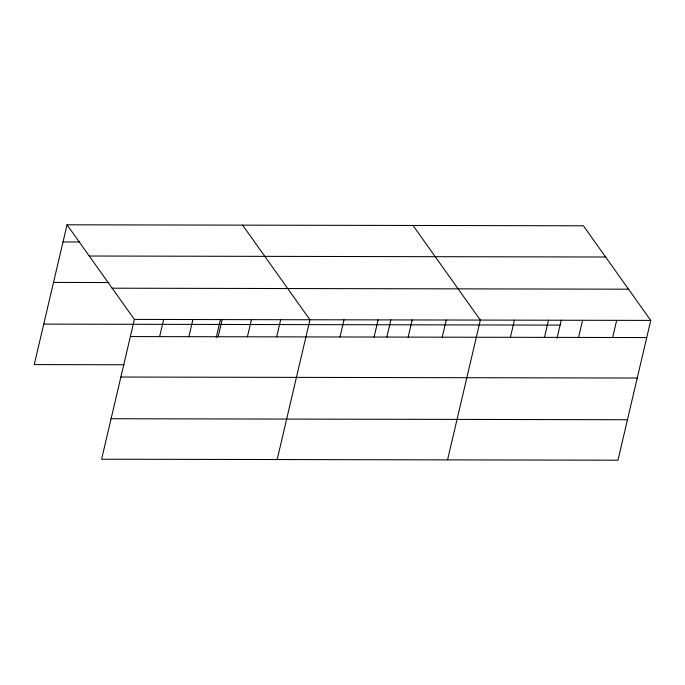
<?xml version="1.0" encoding="UTF-8"?>
<svg xmlns="http://www.w3.org/2000/svg" width="685" height="685" viewBox="0 0 685 685"><rect width="100%" height="100%" fill="white"/><g stroke="black" fill="none" stroke-linecap="round" stroke-linejoin="round"><path stroke-width="1.03" d="M67.036 224.8L134.38 319.416L101.594 459.207L617.964 460.2L650.75 320.409L583.406 225.793L67.036 224.8L34.25 364.591L124.122 364.762M159.622 336.626L163.647 319.475M188.88 336.686L192.905 319.535M216.22 337.611L220.467 319.493M218.147 336.737L222.163 319.587M247.405 336.797L251.429 319.647M276.663 336.857L280.687 319.698M277.16 459.549L309.945 319.758L242.601 225.134M340.008 336.977L344.024 319.826M374.087 337.046L378.111 319.886M386.862 336.926L390.87 319.818M408.166 337.106L412.19 319.955M442.245 337.174L446.269 320.015M447.562 459.875L480.348 320.083L413.004 225.459M510.402 337.303L514.426 320.152M544.489 337.371L548.505 320.212M557.025 338.262L561.272 320.143M578.568 337.431L582.592 320.28M612.647 337.5L616.671 320.349M63.011 241.951L79.734 241.985M89.264 256.019L605.626 257.012M53.524 282.425L108.906 282.528M112.16 288.197L628.522 289.19M134.38 319.416L650.75 320.409M43.746 324.116L560.107 325.11M130.364 336.575L646.726 337.568M120.868 377.041L637.238 378.034M111.09 418.74L627.451 419.734"/></g></svg>
